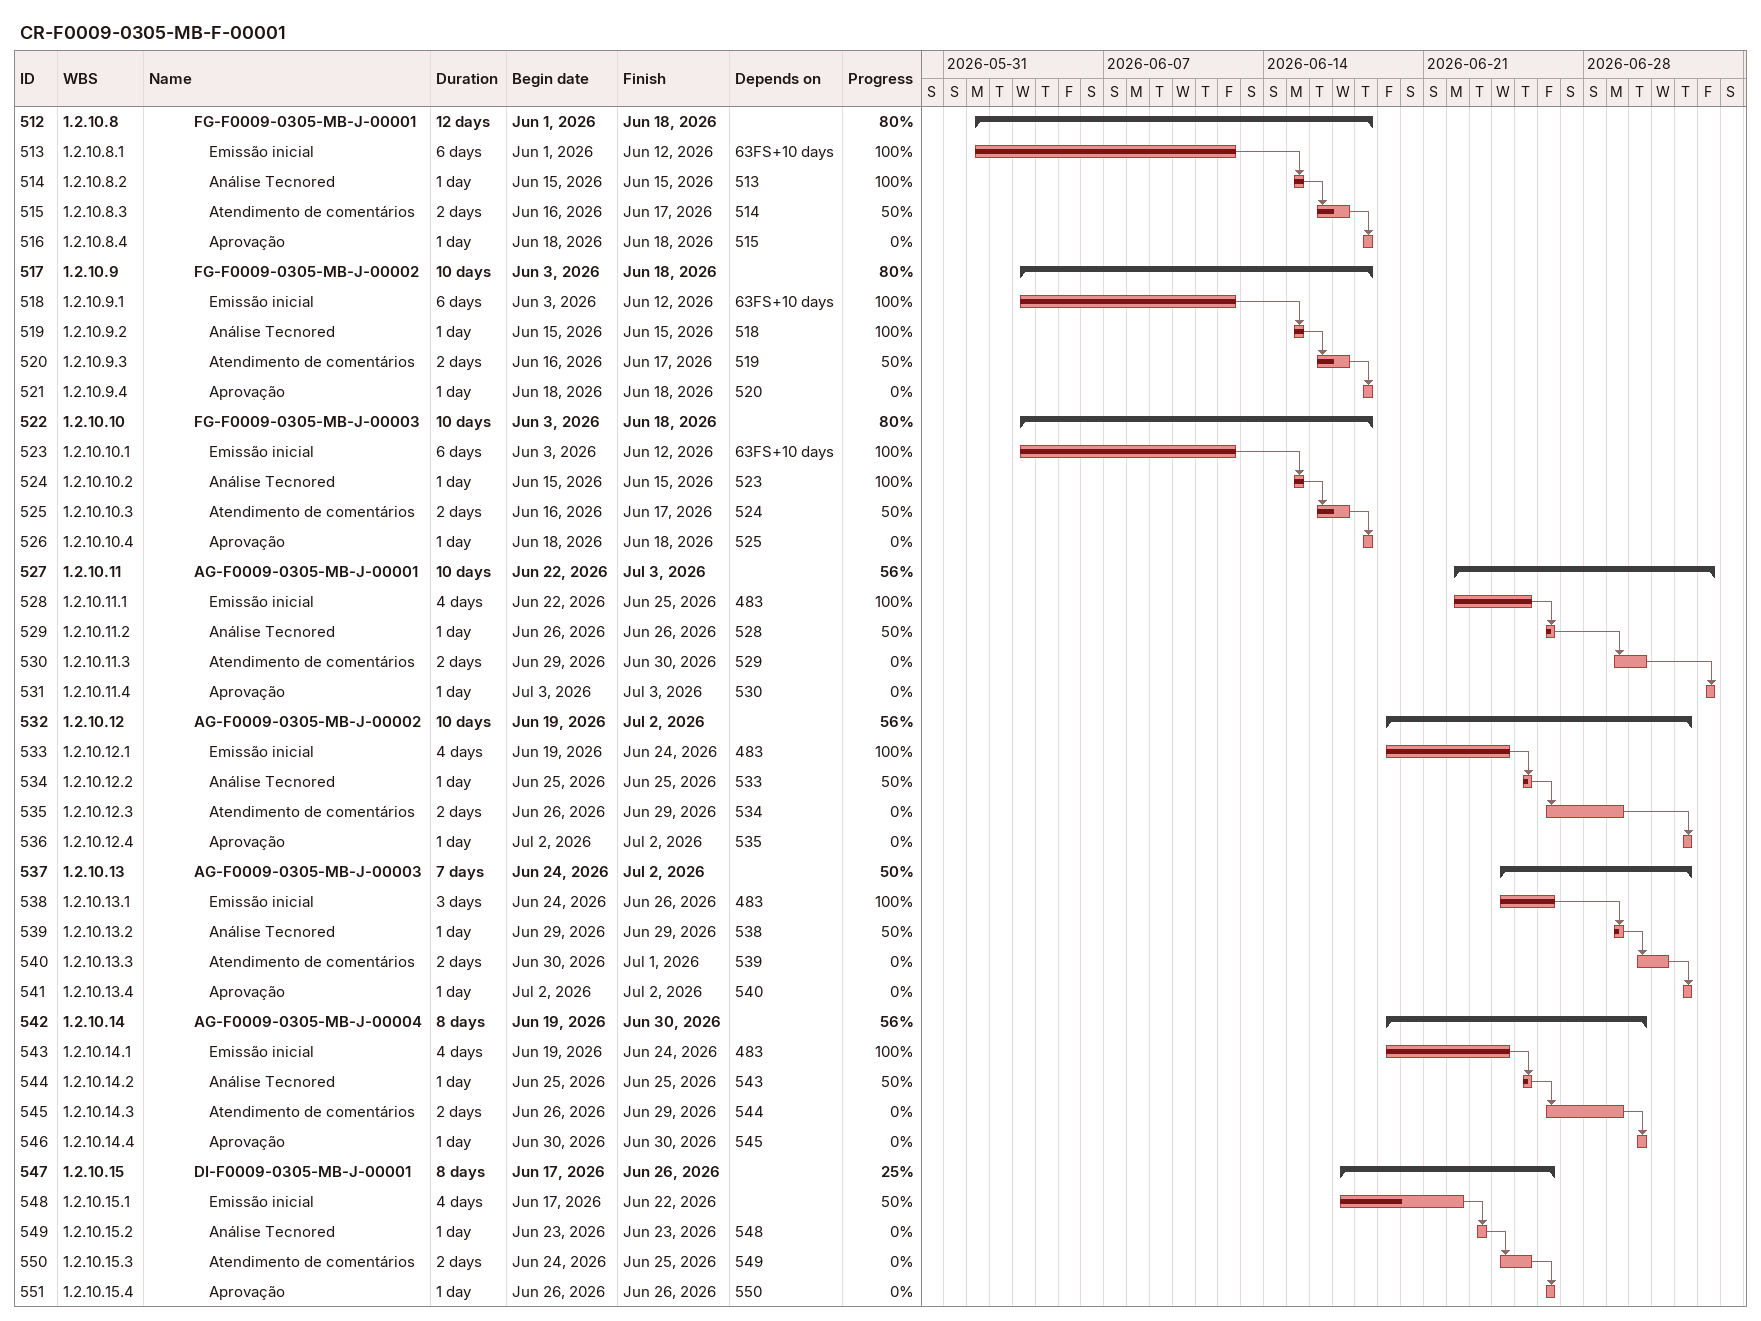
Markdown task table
CR-F0009-0305-MB-F-00001

| ID | WBS | Task | Duration | Start | Finish | Predecessors | % complete |
|---|---|---|---|---|---|---|---|
| 512 | 1.2.10.8 | **FG-F0009-0305-MB-J-00001** | 12d | 2026-06-01 | 2026-06-18 |  | 80 |
| 513 | 1.2.10.8.1 | Emissão inicial | 6d | 2026-06-01 | 2026-06-12 | 63FS+10d | 100 |
| 514 | 1.2.10.8.2 | Análise Tecnored | 1d | 2026-06-15 | 2026-06-15 | 513 | 100 |
| 515 | 1.2.10.8.3 | Atendimento de comentários | 2d | 2026-06-16 | 2026-06-17 | 514 | 50 |
| 516 | 1.2.10.8.4 | Aprovação | 1d | 2026-06-18 | 2026-06-18 | 515 | 0 |
| 517 | 1.2.10.9 | **FG-F0009-0305-MB-J-00002** | 10d | 2026-06-03 | 2026-06-18 |  | 80 |
| 518 | 1.2.10.9.1 | Emissão inicial | 6d | 2026-06-03 | 2026-06-12 | 63FS+10d | 100 |
| 519 | 1.2.10.9.2 | Análise Tecnored | 1d | 2026-06-15 | 2026-06-15 | 518 | 100 |
| 520 | 1.2.10.9.3 | Atendimento de comentários | 2d | 2026-06-16 | 2026-06-17 | 519 | 50 |
| 521 | 1.2.10.9.4 | Aprovação | 1d | 2026-06-18 | 2026-06-18 | 520 | 0 |
| 522 | 1.2.10.10 | **FG-F0009-0305-MB-J-00003** | 10d | 2026-06-03 | 2026-06-18 |  | 80 |
| 523 | 1.2.10.10.1 | Emissão inicial | 6d | 2026-06-03 | 2026-06-12 | 63FS+10d | 100 |
| 524 | 1.2.10.10.2 | Análise Tecnored | 1d | 2026-06-15 | 2026-06-15 | 523 | 100 |
| 525 | 1.2.10.10.3 | Atendimento de comentários | 2d | 2026-06-16 | 2026-06-17 | 524 | 50 |
| 526 | 1.2.10.10.4 | Aprovação | 1d | 2026-06-18 | 2026-06-18 | 525 | 0 |
| 527 | 1.2.10.11 | **AG-F0009-0305-MB-J-00001** | 10d | 2026-06-22 | 2026-07-03 |  | 56 |
| 528 | 1.2.10.11.1 | Emissão inicial | 4d | 2026-06-22 | 2026-06-25 | 483 | 100 |
| 529 | 1.2.10.11.2 | Análise Tecnored | 1d | 2026-06-26 | 2026-06-26 | 528 | 50 |
| 530 | 1.2.10.11.3 | Atendimento de comentários | 2d | 2026-06-29 | 2026-06-30 | 529 | 0 |
| 531 | 1.2.10.11.4 | Aprovação | 1d | 2026-07-03 | 2026-07-03 | 530 | 0 |
| 532 | 1.2.10.12 | **AG-F0009-0305-MB-J-00002** | 10d | 2026-06-19 | 2026-07-02 |  | 56 |
| 533 | 1.2.10.12.1 | Emissão inicial | 4d | 2026-06-19 | 2026-06-24 | 483 | 100 |
| 534 | 1.2.10.12.2 | Análise Tecnored | 1d | 2026-06-25 | 2026-06-25 | 533 | 50 |
| 535 | 1.2.10.12.3 | Atendimento de comentários | 2d | 2026-06-26 | 2026-06-29 | 534 | 0 |
| 536 | 1.2.10.12.4 | Aprovação | 1d | 2026-07-02 | 2026-07-02 | 535 | 0 |
| 537 | 1.2.10.13 | **AG-F0009-0305-MB-J-00003** | 7d | 2026-06-24 | 2026-07-02 |  | 50 |
| 538 | 1.2.10.13.1 | Emissão inicial | 3d | 2026-06-24 | 2026-06-26 | 483 | 100 |
| 539 | 1.2.10.13.2 | Análise Tecnored | 1d | 2026-06-29 | 2026-06-29 | 538 | 50 |
| 540 | 1.2.10.13.3 | Atendimento de comentários | 2d | 2026-06-30 | 2026-07-01 | 539 | 0 |
| 541 | 1.2.10.13.4 | Aprovação | 1d | 2026-07-02 | 2026-07-02 | 540 | 0 |
| 542 | 1.2.10.14 | **AG-F0009-0305-MB-J-00004** | 8d | 2026-06-19 | 2026-06-30 |  | 56 |
| 543 | 1.2.10.14.1 | Emissão inicial | 4d | 2026-06-19 | 2026-06-24 | 483 | 100 |
| 544 | 1.2.10.14.2 | Análise Tecnored | 1d | 2026-06-25 | 2026-06-25 | 543 | 50 |
| 545 | 1.2.10.14.3 | Atendimento de comentários | 2d | 2026-06-26 | 2026-06-29 | 544 | 0 |
| 546 | 1.2.10.14.4 | Aprovação | 1d | 2026-06-30 | 2026-06-30 | 545 | 0 |
| 547 | 1.2.10.15 | **DI-F0009-0305-MB-J-00001** | 8d | 2026-06-17 | 2026-06-26 |  | 25 |
| 548 | 1.2.10.15.1 | Emissão inicial | 4d | 2026-06-17 | 2026-06-22 |  | 50 |
| 549 | 1.2.10.15.2 | Análise Tecnored | 1d | 2026-06-23 | 2026-06-23 | 548 | 0 |
| 550 | 1.2.10.15.3 | Atendimento de comentários | 2d | 2026-06-24 | 2026-06-25 | 549 | 0 |
| 551 | 1.2.10.15.4 | Aprovação | 1d | 2026-06-26 | 2026-06-26 | 550 | 0 |
